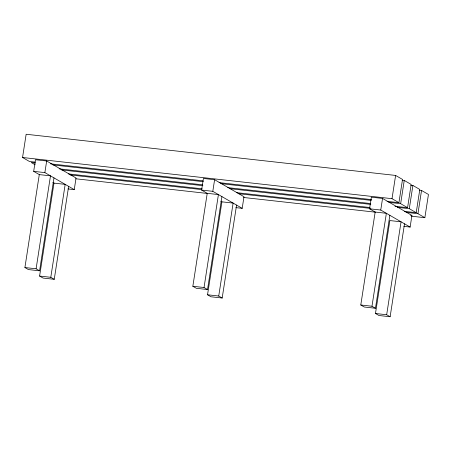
<?xml version="1.0" encoding="UTF-8"?>
<svg xmlns="http://www.w3.org/2000/svg" width="451" height="451" viewBox="0 0 451 451"><rect width="100%" height="100%" fill="white"/><g stroke="black" fill="none" stroke-linecap="round" stroke-linejoin="round"><path stroke-width="0.68" d="M35.06 162.118L29.462 161.492L22.55 157.489L26.147 134.251L395.612 175.439L402.523 179.442L398.926 202.679L387.031 201.355M53.979 177.88L39.592 270.82L36.103 268.796L50.489 175.856L39.293 174.605L33.678 171.352L35.477 159.739L46.673 160.984L76.05 177.998L74.252 189.617L67.954 188.918M39.592 270.82L28.396 269.568L24.906 267.544L39.293 174.605M74.252 189.617L44.869 172.603L46.673 160.984M68.637 186.364L54.25 279.304L43.054 278.058L39.598 276.057L53.985 183.117L52.806 182.435M54.25 279.304L50.794 277.303L65.181 184.363L53.985 183.117M221.92 196.597L207.533 289.536L204.038 287.518L218.425 194.578L207.229 193.327L201.614 190.074L203.412 178.455L214.608 179.707L243.991 196.721L242.193 208.339L235.896 207.64M207.533 289.536L196.337 288.29L192.842 286.267L207.229 193.327M242.193 208.339L212.81 191.325L214.608 179.707M236.572 205.087L222.185 298.026L210.989 296.781L207.533 294.774L221.92 201.839L220.742 201.152M222.185 298.026L218.729 296.025L233.116 203.085L221.92 201.839M389.856 215.319L375.469 308.258L371.979 306.24L386.366 213.3L375.17 212.049L369.555 208.796L371.353 197.177L382.549 198.429L411.926 215.443L410.128 227.062L403.831 226.357M375.469 308.258L364.273 307.013L360.783 304.989L375.17 212.049M410.128 227.062L380.751 210.042L382.549 198.429M398.926 202.679L392.015 198.677L395.612 175.439M390.126 316.749L378.93 315.497L375.474 313.496L389.861 220.556L401.057 221.807L386.67 314.747L390.126 316.749L404.513 223.809M404.254 180.445L411.165 184.448L407.569 207.685L400.657 203.677L404.254 180.445L402.157 180.208M412.896 185.451L419.808 189.454L416.211 212.686L409.299 208.683L412.896 185.451L410.793 185.214M421.538 190.452L428.45 194.46L424.853 217.692L417.942 213.689L421.538 190.452L419.436 190.221M22.55 157.489L392.015 198.677M50.456 163.831L203.001 180.834M219.096 182.632L371.635 199.635M35.392 162.958L31.192 162.49L35.223 164.829M52.885 164.908L203.328 181.68M220.821 183.63L371.269 200.402M388.762 202.352L400.657 203.677M59.098 168.837L202.544 184.825M227.738 187.633L370.485 203.548M394.975 206.282L407.569 207.685M61.528 169.914L202.871 185.671M229.463 188.636L370.812 204.393M397.404 207.359L409.299 208.683M68.439 173.917L202.087 188.817M236.375 192.639L370.029 207.539M404.316 211.361L416.211 212.686M70.164 174.92L201.721 189.583M238.105 193.642L370.356 208.385M406.047 212.365L417.942 213.689M33.678 171.352L44.869 172.603M201.614 190.074L212.81 191.325M369.555 208.796L380.751 210.042M410.528 215.29L411.926 215.443M75.683 178.771L207.234 193.434M243.619 197.487L375.17 212.156M411.56 216.209L424.853 217.692M24.906 267.544L36.103 268.796M192.842 286.267L204.038 287.518M360.783 304.989L371.979 306.24M39.598 276.057L50.794 277.303M207.533 294.774L218.729 296.025M375.474 313.496L386.67 314.747"/></g></svg>
